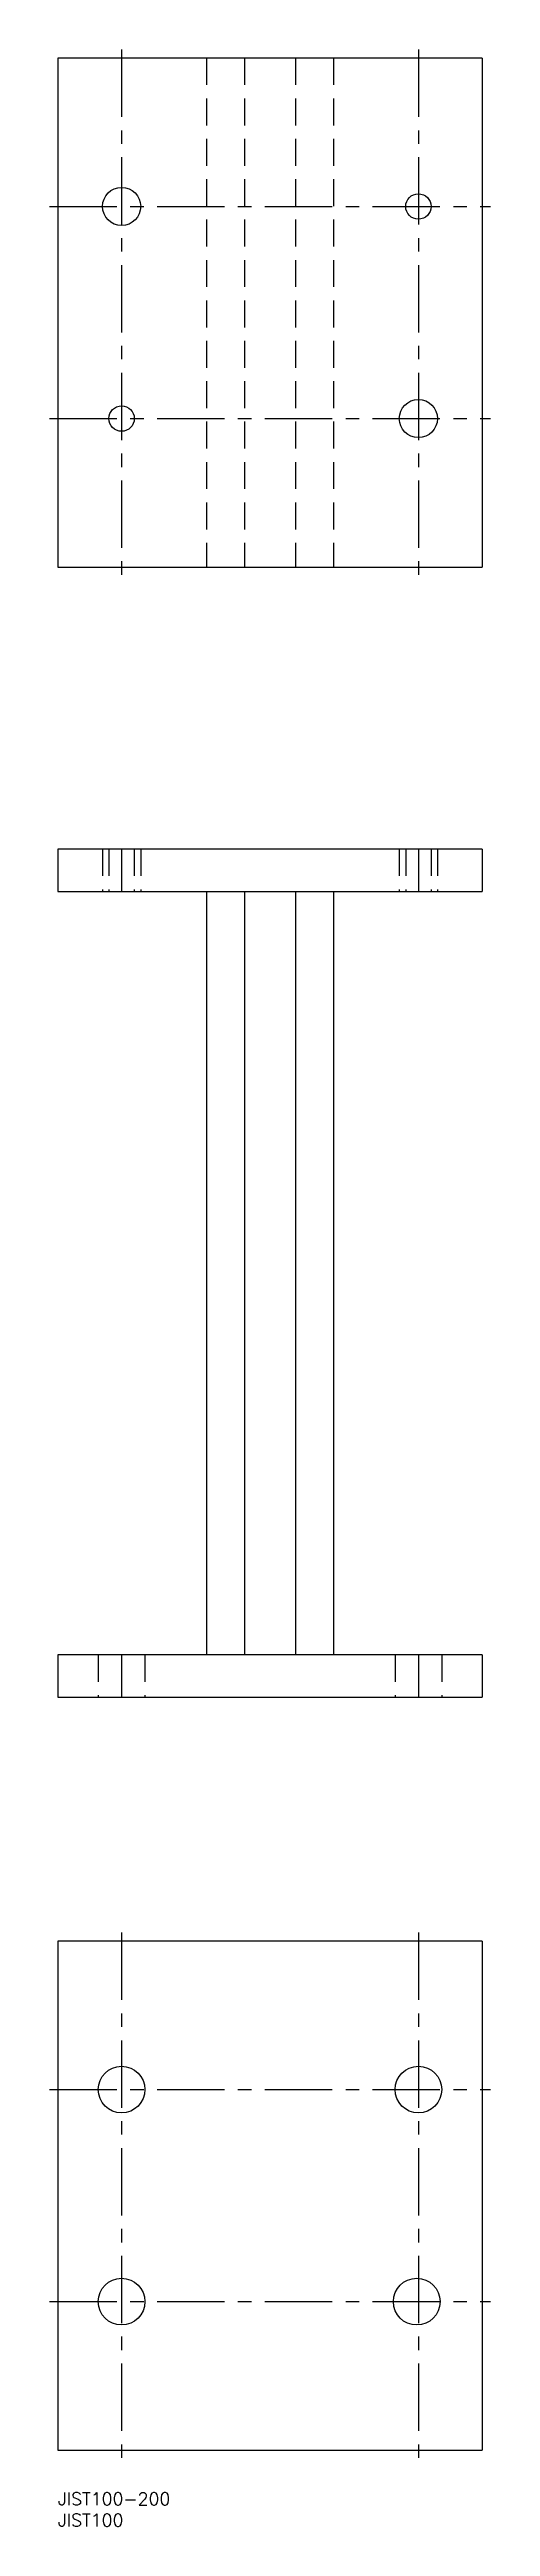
# Model space of a CAD drawing. Extents: x -2 to 102, y -8 to 576.
import ezdxf

# ---------------------------------------------------------------- set-up
doc = ezdxf.new("R2010")
doc.units = 0
doc.header["$LTSCALE"] = 0.5
doc.linetypes.add('CENTER', pattern=[50.8, 31.75, -6.35, 6.35, -6.35])
doc.linetypes.add('DASHED', pattern=[19.05, 12.7, -6.35])
for name, color, linetype in [('MSM_CENTER', 1, 'CENTER'), ('MSM_CONTINUOUS', 7, 'CONTINUOUS'), ('MSM_DASHED', 4, 'DASHED'), ('MSM_PART_NUMBER', 7, 'CONTINUOUS')]:
    doc.layers.add(name, color=color, linetype=linetype)
doc.styles.get("Standard").update_dxf_attribs({"font": 'txt.shx', "height": 3, "bigfont": 'bigfont.shx'})

# ---------------------------------------------------------------- blocks, each defined once
blk = doc.blocks.new('*U16')
at = {"layer": 'MSM_PART_NUMBER'}
blk.add_text('JIST100-200', height=3, dxfattribs=at).set_placement((0, -3))
blk = doc.blocks.new('*U17')
at = {"layer": 'MSM_PART_NUMBER'}
blk.add_text('JIST100', height=3, dxfattribs=at).set_placement((0, -8))

msp = doc.modelspace()

# ---------------------------------------------------------------- linework, layer by layer
at = {"layer": 'MSM_CENTER'}
for p, q in [((15, 575.96), (15, 451.96)), ((85, 575.96), (85, 451.96)), ((-2, 538.96), (102, 538.96)), ((-2, 488.96), (102, 488.96)), ((15, 387.48), (15, 377.48)), ((85, 387.48), (85, 377.48)), ((15, 197.48), (15, 187.48)), ((85, 197.48), (85, 187.48)), ((15, 132), (15, 8)), ((85, 132), (85, 8)), ((-2, 95), (102, 95)), ((-2, 45), (102, 45))]:
    msp.add_line(p, q, dxfattribs=at)
at = {"layer": 'MSM_CONTINUOUS'}
for p, q in [((100, 573.96), (0, 573.96)), ((0, 573.96), (0, 453.96)), ((100, 573.96), (100, 453.96)), ((0, 453.96), (100, 453.96)), ((100, 387.48), (0, 387.48)), ((0, 387.48), (0, 377.48)), ((100, 387.48), (100, 377.48)), ((0, 377.48), (100, 377.48)), ((35, 377.48), (35, 197.48)), ((44, 377.48), (44, 197.48)), ((56, 377.48), (56, 197.48)), ((65, 377.48), (65, 197.48)), ((100, 197.48), (0, 197.48)), ((0, 197.48), (0, 187.48)), ((100, 197.48), (100, 187.48)), ((0, 187.48), (100, 187.48)), ((100, 130), (0, 130)), ((0, 130), (0, 10)), ((100, 130), (100, 10)), ((0, 10), (100, 10))]:
    msp.add_line(p, q, dxfattribs=at)
for centre, radius in [((15, 538.96), 4.5), ((85, 538.96), 3), ((15, 488.96), 3), ((85, 488.96), 4.5), ((15, 95), 5.5), ((85, 95), 5.5), ((15, 45), 5.5), ((84.6, 45), 5.5)]:
    msp.add_circle(centre, radius, dxfattribs=at)
at = {"layer": 'MSM_DASHED'}
for p, q in [((35, 573.96), (35, 453.96)), ((44, 573.96), (44, 453.96)), ((56, 573.96), (56, 453.96)), ((65, 573.96), (65, 453.96)), ((10.5, 387.48), (10.5, 377.48)), ((12, 387.48), (12, 377.48)), ((18, 387.48), (18, 377.48)), ((19.5, 387.48), (19.5, 377.48)), ((80.5, 387.48), (80.5, 377.48)), ((82, 387.48), (82, 377.48)), ((88, 387.48), (88, 377.48)), ((89.5, 387.48), (89.5, 377.48)), ((9.5, 197.48), (9.5, 187.48)), ((20.5, 197.48), (20.5, 187.48)), ((79.5, 197.48), (79.5, 187.48)), ((90.5, 197.48), (90.5, 187.48))]:
    msp.add_line(p, q, dxfattribs=at)

# ---------------------------------------------------------------- block references
at = {"layer": 'MSM_CONTINUOUS'}
for name in ['*U16', '*U17']:
    msp.add_blockref(name, (0, 0), dxfattribs=at)

doc.saveas('drawing.dxf')
